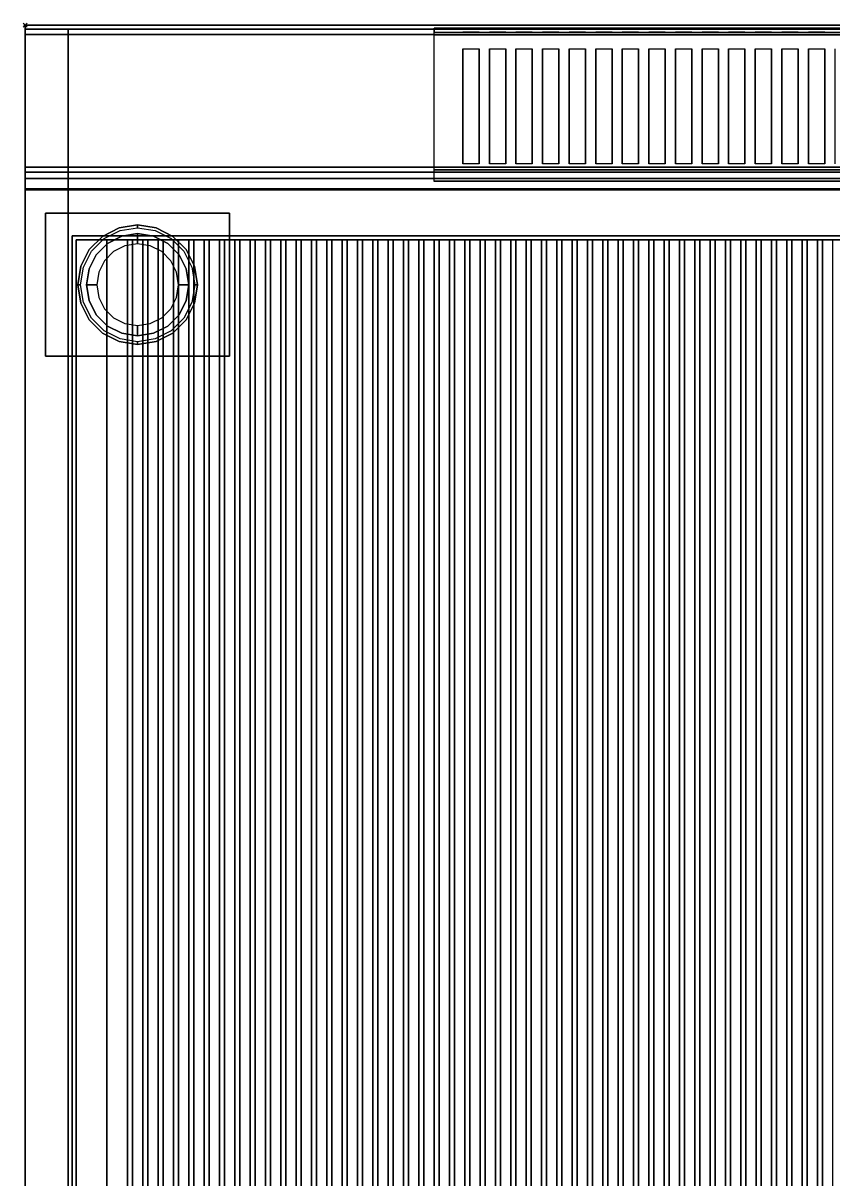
# Model space of a CAD drawing. Extents: x -1 to 801, y -1130 to 1.
# Drawn here: x -1 to 395, y -565 to 1 of the extents above; entities that cross this region are included whole.
import ezdxf

# ---------------------------------------------------------------- set-up
doc = ezdxf.new("R2010")
doc.units = 0
doc.header["$PDMODE"] = 35
doc.layers.get('0').update_dxf_attribs({"lineweight": 13})
for name, color, linetype in [('IQ_200_2D', 1, 'Continuous'), ('IQ_200_3D', 1, 'Continuous'), ('IQ_204_2D', 7, 'Continuous'), ('IQ_204_3D', 7, 'Continuous'), ('IQ_INS_3D', 3, 'Continuous')]:
    doc.layers.add(name, color=color, linetype=linetype)

# ---------------------------------------------------------------- blocks, each defined once
blk = doc.blocks.new('ELECTROLUX-MC-CAMINO400')
at = {"layer": 'IQ_200_3D'}
for points in [[(0, -0.21, 917.01), (0, -0.21, 956), (400, -0.21, 956), (400, -0.21, 917.01)], [(0, -69.44, 915), (0, -3.39, 915), (400, -3.39, 915), (400, -69.44, 915)]]:
    blk.add_3dface(points, dxfattribs=at)
for points, invisible_edges in [([(0, -0.21, 956), (0, -0.36, 956.76), (400, -0.36, 956.76), (400, -0.21, 956)], 2), ([(0, -0.25, 916.62), (0, -0.21, 917.01), (400, -0.21, 917.01), (400, -0.25, 916.62)], 8), ([(0, -0.37, 916.23), (0, -0.25, 916.62), (400, -0.25, 916.62), (400, -0.37, 916.23)], 10), ([(0, -0.36, 956.76), (0, -0.78, 957.41), (400, -0.78, 957.41), (400, -0.36, 956.76)], 10), ([(0, -0.56, 915.88), (0, -0.37, 916.23), (400, -0.37, 916.23), (400, -0.56, 915.88)], 10), ([(0, -0.82, 915.58), (0, -0.56, 915.88), (400, -0.56, 915.88), (400, -0.82, 915.58)], 10), ([(0, -0.78, 957.41), (0, -1.43, 957.84), (400, -1.43, 957.84), (400, -0.78, 957.41)], 10), ([(0, -1.41, 915.27), (0, -0.82, 915.58), (400, -0.82, 915.58), (400, -1.41, 915.27)], 10), ([(0, -2.05, 915.07), (0, -1.41, 915.27), (400, -1.41, 915.27), (400, -2.05, 915.07)], 10), ([(0, -1.43, 957.84), (0, -2.19, 958), (400, -2.19, 958), (400, -1.43, 957.84)], 8), ([(0, -2.72, 914.98), (0, -2.05, 915.07), (400, -2.05, 915.07), (400, -2.72, 914.98)], 10), ([(0, -10.37, 957.76), (0, -2.19, 958), (14, -2.19, 958), (14, -10.37, 957.76)], 12), ([(0, -3.39, 915), (0, -2.72, 914.98), (400, -2.72, 914.98), (400, -3.39, 915)], 2), ([(14, -10.37, 957.76), (22, -10.37, 957.76), (22, -2.19, 958), (14, -2.19, 958)], 10), ([(22, -2.19, 958), (27, -2.19, 958), (27, -10.37, 957.76), (22, -10.37, 957.76)], 14), ([(27, -10.37, 957.76), (35, -10.37, 957.76), (35, -2.19, 958), (27, -2.19, 958)], 10), ([(35, -2.19, 958), (40, -2.19, 958), (40, -10.37, 957.76), (35, -10.37, 957.76)], 14), ([(40, -10.37, 957.76), (48, -10.37, 957.76), (48, -2.19, 958), (40, -2.19, 958)], 10), ([(48, -2.19, 958), (53, -2.19, 958), (53, -10.37, 957.76), (48, -10.37, 957.76)], 14), ([(53, -10.37, 957.76), (61, -10.37, 957.76), (61, -2.19, 958), (53, -2.19, 958)], 10), ([(61, -2.19, 958), (66, -2.19, 958), (66, -10.37, 957.76), (61, -10.37, 957.76)], 14), ([(66, -10.37, 957.76), (74, -10.37, 957.76), (74, -2.19, 958), (66, -2.19, 958)], 10), ([(74, -2.19, 958), (79, -2.19, 958), (79, -10.37, 957.76), (74, -10.37, 957.76)], 14), ([(79, -10.37, 957.76), (87, -10.37, 957.76), (87, -2.19, 958), (79, -2.19, 958)], 10), ([(87, -2.19, 958), (92, -2.19, 958), (92, -10.37, 957.76), (87, -10.37, 957.76)], 14), ([(92, -10.37, 957.76), (100, -10.37, 957.76), (100, -2.19, 958), (92, -2.19, 958)], 10), ([(100, -2.19, 958), (105, -2.19, 958), (105, -10.37, 957.76), (100, -10.37, 957.76)], 14), ([(105, -10.37, 957.76), (113, -10.37, 957.76), (113, -2.19, 958), (105, -2.19, 958)], 10), ([(113, -2.19, 958), (118, -2.19, 958), (118, -10.37, 957.76), (113, -10.37, 957.76)], 14), ([(118, -10.37, 957.76), (126, -10.37, 957.76), (126, -2.19, 958), (118, -2.19, 958)], 10), ([(126, -2.19, 958), (131, -2.19, 958), (131, -10.37, 957.76), (126, -10.37, 957.76)], 14), ([(131, -10.37, 957.76), (139, -10.37, 957.76), (139, -2.19, 958), (131, -2.19, 958)], 10), ([(139, -2.19, 958), (144, -2.19, 958), (144, -10.37, 957.76), (139, -10.37, 957.76)], 14), ([(144, -10.37, 957.76), (152, -10.37, 957.76), (152, -2.19, 958), (144, -2.19, 958)], 10), ([(152, -2.19, 958), (157, -2.19, 958), (157, -10.37, 957.76), (152, -10.37, 957.76)], 14), ([(157, -10.37, 957.76), (165, -10.37, 957.76), (165, -2.19, 958), (157, -2.19, 958)], 10), ([(165, -2.19, 958), (170, -2.19, 958), (170, -10.37, 957.76), (165, -10.37, 957.76)], 14), ([(170, -10.37, 957.76), (178, -10.37, 957.76), (178, -2.19, 958), (170, -2.19, 958)], 10), ([(178, -2.19, 958), (183, -2.19, 958), (183, -10.37, 957.76), (178, -10.37, 957.76)], 14), ([(183, -10.37, 957.76), (191, -10.37, 957.76), (191, -2.19, 958), (183, -2.19, 958)], 10), ([(191, -2.19, 958), (196, -2.19, 958), (196, -10.37, 957.76), (191, -10.37, 957.76)], 14), ([(0, -17.47, 956.91), (0, -10.37, 957.76), (14, -10.37, 957.76), (14, -17.47, 956.91)], 10), ([(22, -17.47, 956.91), (22, -10.37, 957.76), (27, -10.37, 957.76), (27, -17.47, 956.91)], 10), ([(35, -17.47, 956.91), (35, -10.37, 957.76), (40, -10.37, 957.76), (40, -17.47, 956.91)], 10), ([(48, -17.47, 956.91), (48, -10.37, 957.76), (53, -10.37, 957.76), (53, -17.47, 956.91)], 10), ([(61, -17.47, 956.91), (61, -10.37, 957.76), (66, -10.37, 957.76), (66, -17.47, 956.91)], 10), ([(74, -17.47, 956.91), (74, -10.37, 957.76), (79, -10.37, 957.76), (79, -17.47, 956.91)], 10), ([(87, -17.47, 956.91), (87, -10.37, 957.76), (92, -10.37, 957.76), (92, -17.47, 956.91)], 10), ([(100, -17.47, 956.91), (100, -10.37, 957.76), (105, -10.37, 957.76), (105, -17.47, 956.91)], 10), ([(113, -17.47, 956.91), (113, -10.37, 957.76), (118, -10.37, 957.76), (118, -17.47, 956.91)], 10), ([(126, -17.47, 956.91), (126, -10.37, 957.76), (131, -10.37, 957.76), (131, -17.47, 956.91)], 10), ([(139, -17.47, 956.91), (139, -10.37, 957.76), (144, -10.37, 957.76), (144, -17.47, 956.91)], 10), ([(152, -17.47, 956.91), (152, -10.37, 957.76), (157, -10.37, 957.76), (157, -17.47, 956.91)], 10), ([(165, -17.47, 956.91), (165, -10.37, 957.76), (170, -10.37, 957.76), (170, -17.47, 956.91)], 10), ([(178, -17.47, 956.91), (178, -10.37, 957.76), (183, -10.37, 957.76), (183, -17.47, 956.91)], 10), ([(191, -17.47, 956.91), (191, -10.37, 957.76), (196, -10.37, 957.76), (196, -17.47, 956.91)], 10), ([(0, -24.48, 955.45), (0, -17.47, 956.91), (14, -17.47, 956.91), (14, -24.48, 955.45)], 10), ([(22, -24.48, 955.45), (22, -17.47, 956.91), (27, -17.47, 956.91), (27, -24.48, 955.45)], 10), ([(35, -24.48, 955.45), (35, -17.47, 956.91), (40, -17.47, 956.91), (40, -24.48, 955.45)], 10), ([(48, -24.48, 955.45), (48, -17.47, 956.91), (53, -17.47, 956.91), (53, -24.48, 955.45)], 10), ([(61, -24.48, 955.45), (61, -17.47, 956.91), (66, -17.47, 956.91), (66, -24.48, 955.45)], 10), ([(74, -24.48, 955.45), (74, -17.47, 956.91), (79, -17.47, 956.91), (79, -24.48, 955.45)], 10), ([(87, -24.48, 955.45), (87, -17.47, 956.91), (92, -17.47, 956.91), (92, -24.48, 955.45)], 10), ([(100, -24.48, 955.45), (100, -17.47, 956.91), (105, -17.47, 956.91), (105, -24.48, 955.45)], 10), ([(113, -24.48, 955.45), (113, -17.47, 956.91), (118, -17.47, 956.91), (118, -24.48, 955.45)], 10), ([(126, -24.48, 955.45), (126, -17.47, 956.91), (131, -17.47, 956.91), (131, -24.48, 955.45)], 10), ([(139, -24.48, 955.45), (139, -17.47, 956.91), (144, -17.47, 956.91), (144, -24.48, 955.45)], 10), ([(152, -24.48, 955.45), (152, -17.47, 956.91), (157, -17.47, 956.91), (157, -24.48, 955.45)], 10), ([(165, -24.48, 955.45), (165, -17.47, 956.91), (170, -17.47, 956.91), (170, -24.48, 955.45)], 10), ([(178, -24.48, 955.45), (178, -17.47, 956.91), (183, -17.47, 956.91), (183, -24.48, 955.45)], 10), ([(191, -24.48, 955.45), (191, -17.47, 956.91), (196, -17.47, 956.91), (196, -24.48, 955.45)], 10), ([(0, -31.33, 953.39), (0, -24.48, 955.45), (14, -24.48, 955.45), (14, -31.33, 953.39)], 10), ([(22, -31.33, 953.39), (22, -24.48, 955.45), (27, -24.48, 955.45), (27, -31.33, 953.39)], 10), ([(35, -31.33, 953.39), (35, -24.48, 955.45), (40, -24.48, 955.45), (40, -31.33, 953.39)], 10), ([(48, -31.33, 953.39), (48, -24.48, 955.45), (53, -24.48, 955.45), (53, -31.33, 953.39)], 10), ([(61, -31.33, 953.39), (61, -24.48, 955.45), (66, -24.48, 955.45), (66, -31.33, 953.39)], 10), ([(74, -31.33, 953.39), (74, -24.48, 955.45), (79, -24.48, 955.45), (79, -31.33, 953.39)], 10), ([(87, -31.33, 953.39), (87, -24.48, 955.45), (92, -24.48, 955.45), (92, -31.33, 953.39)], 10), ([(100, -31.33, 953.39), (100, -24.48, 955.45), (105, -24.48, 955.45), (105, -31.33, 953.39)], 10), ([(113, -31.33, 953.39), (113, -24.48, 955.45), (118, -24.48, 955.45), (118, -31.33, 953.39)], 10), ([(126, -31.33, 953.39), (126, -24.48, 955.45), (131, -24.48, 955.45), (131, -31.33, 953.39)], 10), ([(139, -31.33, 953.39), (139, -24.48, 955.45), (144, -24.48, 955.45), (144, -31.33, 953.39)], 10), ([(152, -31.33, 953.39), (152, -24.48, 955.45), (157, -24.48, 955.45), (157, -31.33, 953.39)], 10), ([(165, -31.33, 953.39), (165, -24.48, 955.45), (170, -24.48, 955.45), (170, -31.33, 953.39)], 10), ([(178, -31.33, 953.39), (178, -24.48, 955.45), (183, -24.48, 955.45), (183, -31.33, 953.39)], 10), ([(191, -31.33, 953.39), (191, -24.48, 955.45), (196, -24.48, 955.45), (196, -31.33, 953.39)], 10), ([(0, -37.98, 950.75), (0, -31.33, 953.39), (14, -31.33, 953.39), (14, -37.98, 950.75)], 10), ([(22, -37.98, 950.75), (22, -31.33, 953.39), (27, -31.33, 953.39), (27, -37.98, 950.75)], 10), ([(35, -37.98, 950.75), (35, -31.33, 953.39), (40, -31.33, 953.39), (40, -37.98, 950.75)], 10), ([(48, -37.98, 950.75), (48, -31.33, 953.39), (53, -31.33, 953.39), (53, -37.98, 950.75)], 10), ([(61, -37.98, 950.75), (61, -31.33, 953.39), (66, -31.33, 953.39), (66, -37.98, 950.75)], 10), ([(74, -37.98, 950.75), (74, -31.33, 953.39), (79, -31.33, 953.39), (79, -37.98, 950.75)], 10), ([(87, -37.98, 950.75), (87, -31.33, 953.39), (92, -31.33, 953.39), (92, -37.98, 950.75)], 10), ([(100, -37.98, 950.75), (100, -31.33, 953.39), (105, -31.33, 953.39), (105, -37.98, 950.75)], 10), ([(113, -37.98, 950.75), (113, -31.33, 953.39), (118, -31.33, 953.39), (118, -37.98, 950.75)], 10), ([(126, -37.98, 950.75), (126, -31.33, 953.39), (131, -31.33, 953.39), (131, -37.98, 950.75)], 10), ([(139, -37.98, 950.75), (139, -31.33, 953.39), (144, -31.33, 953.39), (144, -37.98, 950.75)], 10), ([(152, -37.98, 950.75), (152, -31.33, 953.39), (157, -31.33, 953.39), (157, -37.98, 950.75)], 10), ([(165, -37.98, 950.75), (165, -31.33, 953.39), (170, -31.33, 953.39), (170, -37.98, 950.75)], 10), ([(178, -37.98, 950.75), (178, -31.33, 953.39), (183, -31.33, 953.39), (183, -37.98, 950.75)], 10), ([(191, -37.98, 950.75), (191, -31.33, 953.39), (196, -31.33, 953.39), (196, -37.98, 950.75)], 10), ([(0, -44.37, 947.54), (0, -37.98, 950.75), (14, -37.98, 950.75), (14, -44.37, 947.54)], 10), ([(22, -44.37, 947.54), (22, -37.98, 950.75), (27, -37.98, 950.75), (27, -44.37, 947.54)], 10), ([(35, -44.37, 947.54), (35, -37.98, 950.75), (40, -37.98, 950.75), (40, -44.37, 947.54)], 10), ([(48, -44.37, 947.54), (48, -37.98, 950.75), (53, -37.98, 950.75), (53, -44.37, 947.54)], 10), ([(61, -44.37, 947.54), (61, -37.98, 950.75), (66, -37.98, 950.75), (66, -44.37, 947.54)], 10), ([(74, -44.37, 947.54), (74, -37.98, 950.75), (79, -37.98, 950.75), (79, -44.37, 947.54)], 10), ([(87, -44.37, 947.54), (87, -37.98, 950.75), (92, -37.98, 950.75), (92, -44.37, 947.54)], 10), ([(100, -44.37, 947.54), (100, -37.98, 950.75), (105, -37.98, 950.75), (105, -44.37, 947.54)], 10), ([(113, -44.37, 947.54), (113, -37.98, 950.75), (118, -37.98, 950.75), (118, -44.37, 947.54)], 10), ([(126, -44.37, 947.54), (126, -37.98, 950.75), (131, -37.98, 950.75), (131, -44.37, 947.54)], 10), ([(139, -44.37, 947.54), (139, -37.98, 950.75), (144, -37.98, 950.75), (144, -44.37, 947.54)], 10), ([(152, -44.37, 947.54), (152, -37.98, 950.75), (157, -37.98, 950.75), (157, -44.37, 947.54)], 10), ([(165, -44.37, 947.54), (165, -37.98, 950.75), (170, -37.98, 950.75), (170, -44.37, 947.54)], 10), ([(178, -44.37, 947.54), (178, -37.98, 950.75), (183, -37.98, 950.75), (183, -44.37, 947.54)], 10), ([(191, -44.37, 947.54), (191, -37.98, 950.75), (196, -37.98, 950.75), (196, -44.37, 947.54)], 10), ([(0, -50.47, 943.8), (0, -44.37, 947.54), (14, -44.37, 947.54), (14, -50.47, 943.8)], 10), ([(22, -50.47, 943.8), (22, -44.37, 947.54), (27, -44.37, 947.54), (27, -50.47, 943.8)], 10), ([(35, -50.47, 943.8), (35, -44.37, 947.54), (40, -44.37, 947.54), (40, -50.47, 943.8)], 10), ([(48, -50.47, 943.8), (48, -44.37, 947.54), (53, -44.37, 947.54), (53, -50.47, 943.8)], 10), ([(61, -50.47, 943.8), (61, -44.37, 947.54), (66, -44.37, 947.54), (66, -50.47, 943.8)], 10), ([(74, -50.47, 943.8), (74, -44.37, 947.54), (79, -44.37, 947.54), (79, -50.47, 943.8)], 10), ([(87, -50.47, 943.8), (87, -44.37, 947.54), (92, -44.37, 947.54), (92, -50.47, 943.8)], 10), ([(100, -50.47, 943.8), (100, -44.37, 947.54), (105, -44.37, 947.54), (105, -50.47, 943.8)], 10), ([(113, -50.47, 943.8), (113, -44.37, 947.54), (118, -44.37, 947.54), (118, -50.47, 943.8)], 10), ([(126, -50.47, 943.8), (126, -44.37, 947.54), (131, -44.37, 947.54), (131, -50.47, 943.8)], 10), ([(139, -50.47, 943.8), (139, -44.37, 947.54), (144, -44.37, 947.54), (144, -50.47, 943.8)], 10), ([(152, -50.47, 943.8), (152, -44.37, 947.54), (157, -44.37, 947.54), (157, -50.47, 943.8)], 10), ([(165, -50.47, 943.8), (165, -44.37, 947.54), (170, -44.37, 947.54), (170, -50.47, 943.8)], 10), ([(178, -50.47, 943.8), (178, -44.37, 947.54), (183, -44.37, 947.54), (183, -50.47, 943.8)], 10), ([(191, -50.47, 943.8), (191, -44.37, 947.54), (196, -44.37, 947.54), (196, -50.47, 943.8)], 10), ([(0, -56.22, 939.54), (0, -50.47, 943.8), (14, -50.47, 943.8), (14, -56.22, 939.54)], 10), ([(22, -56.22, 939.54), (22, -50.47, 943.8), (27, -50.47, 943.8), (27, -56.22, 939.54)], 10), ([(35, -56.22, 939.54), (35, -50.47, 943.8), (40, -50.47, 943.8), (40, -56.22, 939.54)], 10), ([(48, -56.22, 939.54), (48, -50.47, 943.8), (53, -50.47, 943.8), (53, -56.22, 939.54)], 10), ([(61, -56.22, 939.54), (61, -50.47, 943.8), (66, -50.47, 943.8), (66, -56.22, 939.54)], 10), ([(74, -56.22, 939.54), (74, -50.47, 943.8), (79, -50.47, 943.8), (79, -56.22, 939.54)], 10), ([(87, -56.22, 939.54), (87, -50.47, 943.8), (92, -50.47, 943.8), (92, -56.22, 939.54)], 10), ([(100, -56.22, 939.54), (100, -50.47, 943.8), (105, -50.47, 943.8), (105, -56.22, 939.54)], 10), ([(113, -56.22, 939.54), (113, -50.47, 943.8), (118, -50.47, 943.8), (118, -56.22, 939.54)], 10), ([(126, -56.22, 939.54), (126, -50.47, 943.8), (131, -50.47, 943.8), (131, -56.22, 939.54)], 10), ([(139, -56.22, 939.54), (139, -50.47, 943.8), (144, -50.47, 943.8), (144, -56.22, 939.54)], 10), ([(152, -56.22, 939.54), (152, -50.47, 943.8), (157, -50.47, 943.8), (157, -56.22, 939.54)], 10), ([(165, -56.22, 939.54), (165, -50.47, 943.8), (170, -50.47, 943.8), (170, -56.22, 939.54)], 10), ([(178, -56.22, 939.54), (178, -50.47, 943.8), (183, -50.47, 943.8), (183, -56.22, 939.54)], 10), ([(191, -56.22, 939.54), (191, -50.47, 943.8), (196, -50.47, 943.8), (196, -56.22, 939.54)], 10), ([(0, -61.59, 934.81), (0, -56.22, 939.54), (14, -56.22, 939.54), (14, -61.59, 934.81)], 10), ([(22, -61.59, 934.81), (22, -56.22, 939.54), (27, -56.22, 939.54), (27, -61.59, 934.81)], 10), ([(35, -61.59, 934.81), (35, -56.22, 939.54), (40, -56.22, 939.54), (40, -61.59, 934.81)], 10), ([(48, -61.59, 934.81), (48, -56.22, 939.54), (53, -56.22, 939.54), (53, -61.59, 934.81)], 10), ([(61, -61.59, 934.81), (61, -56.22, 939.54), (66, -56.22, 939.54), (66, -61.59, 934.81)], 10), ([(74, -61.59, 934.81), (74, -56.22, 939.54), (79, -56.22, 939.54), (79, -61.59, 934.81)], 10), ([(87, -61.59, 934.81), (87, -56.22, 939.54), (92, -56.22, 939.54), (92, -61.59, 934.81)], 10), ([(100, -61.59, 934.81), (100, -56.22, 939.54), (105, -56.22, 939.54), (105, -61.59, 934.81)], 10), ([(113, -61.59, 934.81), (113, -56.22, 939.54), (118, -56.22, 939.54), (118, -61.59, 934.81)], 10), ([(126, -61.59, 934.81), (126, -56.22, 939.54), (131, -56.22, 939.54), (131, -61.59, 934.81)], 10), ([(139, -61.59, 934.81), (139, -56.22, 939.54), (144, -56.22, 939.54), (144, -61.59, 934.81)], 10), ([(152, -61.59, 934.81), (152, -56.22, 939.54), (157, -56.22, 939.54), (157, -61.59, 934.81)], 10), ([(165, -61.59, 934.81), (165, -56.22, 939.54), (170, -56.22, 939.54), (170, -61.59, 934.81)], 10), ([(178, -61.59, 934.81), (178, -56.22, 939.54), (183, -56.22, 939.54), (183, -61.59, 934.81)], 10), ([(191, -61.59, 934.81), (191, -56.22, 939.54), (196, -56.22, 939.54), (196, -61.59, 934.81)], 10), ([(0, -66.52, 929.63), (0, -61.59, 934.81), (14, -61.59, 934.81), (14, -66.52, 929.63)], 10), ([(22, -66.52, 929.63), (22, -61.59, 934.81), (27, -61.59, 934.81), (27, -66.52, 929.63)], 10), ([(35, -66.52, 929.63), (35, -61.59, 934.81), (40, -61.59, 934.81), (40, -66.52, 929.63)], 10), ([(48, -66.52, 929.63), (48, -61.59, 934.81), (53, -61.59, 934.81), (53, -66.52, 929.63)], 10), ([(61, -66.52, 929.63), (61, -61.59, 934.81), (66, -61.59, 934.81), (66, -66.52, 929.63)], 10), ([(74, -66.52, 929.63), (74, -61.59, 934.81), (79, -61.59, 934.81), (79, -66.52, 929.63)], 10), ([(87, -66.52, 929.63), (87, -61.59, 934.81), (92, -61.59, 934.81), (92, -66.52, 929.63)], 10), ([(100, -66.52, 929.63), (100, -61.59, 934.81), (105, -61.59, 934.81), (105, -66.52, 929.63)], 10), ([(113, -66.52, 929.63), (113, -61.59, 934.81), (118, -61.59, 934.81), (118, -66.52, 929.63)], 10), ([(126, -66.52, 929.63), (126, -61.59, 934.81), (131, -61.59, 934.81), (131, -66.52, 929.63)], 10), ([(139, -66.52, 929.63), (139, -61.59, 934.81), (144, -61.59, 934.81), (144, -66.52, 929.63)], 10), ([(152, -66.52, 929.63), (152, -61.59, 934.81), (157, -61.59, 934.81), (157, -66.52, 929.63)], 10), ([(165, -66.52, 929.63), (165, -61.59, 934.81), (170, -61.59, 934.81), (170, -66.52, 929.63)], 10), ([(178, -66.52, 929.63), (178, -61.59, 934.81), (183, -61.59, 934.81), (183, -66.52, 929.63)], 10), ([(191, -66.52, 929.63), (191, -61.59, 934.81), (196, -61.59, 934.81), (196, -66.52, 929.63)], 10), ([(0, -71, 924.05), (0, -66.52, 929.63), (14, -66.52, 929.63), (14, -71, 924.05)], 14), ([(14, -71, 924.05), (22, -71, 924.05), (22, -66.52, 929.63), (14, -66.52, 929.63)], 11), ([(22, -71, 924.05), (27, -71, 924.05), (27, -66.52, 929.63), (22, -66.52, 929.63)], 15), ([(27, -71, 924.05), (35, -71, 924.05), (35, -66.52, 929.63), (27, -66.52, 929.63)], 11), ([(35, -71, 924.05), (40, -71, 924.05), (40, -66.52, 929.63), (35, -66.52, 929.63)], 15), ([(40, -71, 924.05), (48, -71, 924.05), (48, -66.52, 929.63), (40, -66.52, 929.63)], 11), ([(48, -71, 924.05), (53, -71, 924.05), (53, -66.52, 929.63), (48, -66.52, 929.63)], 15), ([(53, -71, 924.05), (61, -71, 924.05), (61, -66.52, 929.63), (53, -66.52, 929.63)], 11), ([(61, -71, 924.05), (66, -71, 924.05), (66, -66.52, 929.63), (61, -66.52, 929.63)], 15), ([(66, -71, 924.05), (74, -71, 924.05), (74, -66.52, 929.63), (66, -66.52, 929.63)], 11), ([(74, -71, 924.05), (79, -71, 924.05), (79, -66.52, 929.63), (74, -66.52, 929.63)], 15), ([(79, -71, 924.05), (87, -71, 924.05), (87, -66.52, 929.63), (79, -66.52, 929.63)], 11), ([(87, -71, 924.05), (92, -71, 924.05), (92, -66.52, 929.63), (87, -66.52, 929.63)], 15), ([(92, -71, 924.05), (100, -71, 924.05), (100, -66.52, 929.63), (92, -66.52, 929.63)], 11), ([(100, -71, 924.05), (105, -71, 924.05), (105, -66.52, 929.63), (100, -66.52, 929.63)], 15), ([(105, -71, 924.05), (113, -71, 924.05), (113, -66.52, 929.63), (105, -66.52, 929.63)], 11), ([(113, -71, 924.05), (118, -71, 924.05), (118, -66.52, 929.63), (113, -66.52, 929.63)], 15), ([(118, -71, 924.05), (126, -71, 924.05), (126, -66.52, 929.63), (118, -66.52, 929.63)], 11), ([(126, -71, 924.05), (131, -71, 924.05), (131, -66.52, 929.63), (126, -66.52, 929.63)], 15), ([(131, -71, 924.05), (139, -71, 924.05), (139, -66.52, 929.63), (131, -66.52, 929.63)], 11), ([(139, -71, 924.05), (144, -71, 924.05), (144, -66.52, 929.63), (139, -66.52, 929.63)], 15), ([(144, -71, 924.05), (152, -71, 924.05), (152, -66.52, 929.63), (144, -66.52, 929.63)], 11), ([(152, -71, 924.05), (157, -71, 924.05), (157, -66.52, 929.63), (152, -66.52, 929.63)], 15), ([(157, -71, 924.05), (165, -71, 924.05), (165, -66.52, 929.63), (157, -66.52, 929.63)], 11), ([(165, -71, 924.05), (170, -71, 924.05), (170, -66.52, 929.63), (165, -66.52, 929.63)], 15), ([(170, -71, 924.05), (178, -71, 924.05), (178, -66.52, 929.63), (170, -66.52, 929.63)], 11), ([(178, -71, 924.05), (183, -71, 924.05), (183, -66.52, 929.63), (178, -66.52, 929.63)], 15), ([(183, -71, 924.05), (191, -71, 924.05), (191, -66.52, 929.63), (183, -66.52, 929.63)], 11), ([(191, -71, 924.05), (196, -71, 924.05), (196, -66.52, 929.63), (191, -66.52, 929.63)], 15), ([(0, -70.76, 915.05), (0, -69.44, 915), (400, -69.44, 915), (400, -70.76, 915.05)], 8), ([(0, -72.06, 915.25), (0, -70.76, 915.05), (400, -70.76, 915.05), (400, -72.06, 915.25)], 10), ([(0, -74.97, 918.1), (0, -71, 924.05), (400, -71, 924.05), (400, -74.97, 918.1)], 2), ([(0, -73.33, 915.6), (0, -72.06, 915.25), (400, -72.06, 915.25), (400, -73.33, 915.6)], 10), ([(0, -74.56, 916.08), (0, -73.33, 915.6), (400, -73.33, 915.6), (400, -74.56, 916.08)], 10), ([(0, -74.96, 916.48), (0, -74.56, 916.08), (400, -74.56, 916.08), (400, -74.96, 916.48)], 10), ([(0, -75.18, 917), (0, -74.96, 916.48), (400, -74.96, 916.48), (400, -75.18, 917)], 10), ([(0, -74.97, 918.1), (0, -75.18, 917.57), (400, -75.18, 917.57), (400, -74.97, 918.1)], 2), ([(0, -75.18, 917.57), (0, -75.18, 917), (400, -75.18, 917), (400, -75.18, 917.57)], 10)]:
    blk.add_3dface(points, dxfattribs=dict(at, invisible_edges=invisible_edges))
at = {"layer": 'IQ_204_2D'}
for points in [[(0, -0.21), (400, -0.21), (400, -75.21), (0, -75.21)], [(14, -10.37), (22, -10.37), (22, -66.52), (14, -66.52)], [(27, -10.37), (35, -10.37), (35, -66.52), (27, -66.52)], [(40, -10.37), (48, -10.37), (48, -66.52), (40, -66.52)], [(53, -10.37), (61, -10.37), (61, -66.52), (53, -66.52)], [(66, -10.37), (74, -10.37), (74, -66.52), (66, -66.52)], [(79, -10.37), (87, -10.37), (87, -66.52), (79, -66.52)], [(92, -10.37), (100, -10.37), (100, -66.52), (92, -66.52)], [(105, -10.37), (113, -10.37), (113, -66.52), (105, -66.52)], [(118, -10.37), (126, -10.37), (126, -66.52), (118, -66.52)], [(131, -10.37), (139, -10.37), (139, -66.52), (131, -66.52)], [(144, -10.37), (152, -10.37), (152, -66.52), (144, -66.52)], [(157, -10.37), (165, -10.37), (165, -66.52), (157, -66.52)], [(170, -10.37), (178, -10.37), (178, -66.52), (170, -66.52)], [(183, -10.37), (191, -10.37), (191, -66.52), (183, -66.52)]]:
    blk.add_lwpolyline(points, close=True, dxfattribs=at)
blk = doc.blocks.new('PQ-MC-LEG400')
at = {"layer": 'IQ_200_3D'}
for points in [[(-45, -35, 198), (-45, 35, 198), (45, 35, 198), (45, -35, 198)], [(-45, -35, 200), (45, -35, 200), (45, 35, 200), (-45, 35, 200)], [(-45, 35, 198), (-45, 35, 200), (45, 35, 200), (45, 35, 198)], [(-45, -35, 198), (-45, -35, 200), (-45, 35, 200), (-45, 35, 198)], [(45, -35, 198), (45, 35, 198), (45, 35, 200), (45, -35, 200)], [(-45, -35, 198), (45, -35, 198), (45, -35, 200), (-45, -35, 200)]]:
    blk.add_3dface(points, dxfattribs=at)
for points, invisible_edges in [([(-9.04, 27.82, 198), (-9.04, 27.82, 105), (0, 29.25, 105), (0, 29.25, 198)], 1), ([(-9.04, 27.82, 105), (-8.62, 26.54, 100), (0, 27.91, 100), (0, 29.25, 105)], 1), ([(0, 29.25, 198), (0, 29.25, 105), (9.04, 27.82, 105), (9.04, 27.82, 198)], 4), ([(0, 29.25, 105), (0, 27.91, 100), (8.62, 26.54, 100), (9.04, 27.82, 105)], 4), ([(-23.66, 17.19, 198), (-23.66, 17.19, 105), (-17.19, 23.66, 105), (-17.19, 23.66, 198)], 5), ([(-23.66, 17.19, 105), (-22.58, 16.41, 100), (-16.41, 22.58, 100), (-17.19, 23.66, 105)], 5), ([(-17.19, 23.66, 198), (-17.19, 23.66, 105), (-9.04, 27.82, 105), (-9.04, 27.82, 198)], 5), ([(-17.19, 23.66, 105), (-16.41, 22.58, 100), (-8.62, 26.54, 100), (-9.04, 27.82, 105)], 5), ([(-7.73, 23.78, 100), (-7.73, 23.78, 5), (-14.69, 20.23, 5), (-14.69, 20.23, 100)], 5), ([(-7.73, 23.78, 5), (-7.27, 22.38, 1.46), (-13.83, 19.04, 1.46), (-14.69, 20.23, 5)], 7), ([(0, 25, 100), (0, 25, 5), (-7.73, 23.78, 5), (-7.73, 23.78, 100)], 4), ([(0, 25, 5), (0, 23.54, 1.46), (-7.27, 22.38, 1.46), (-7.73, 23.78, 5)], 6), ([(0, 23.54, 1.46), (0, 20), (-6.18, 19.02), (-7.27, 22.38, 1.46)], 12), ([(7.73, 23.78, 100), (7.73, 23.78, 5), (0, 25, 5), (0, 25, 100)], 1), ([(7.73, 23.78, 5), (7.27, 22.38, 1.46), (0, 23.54, 1.46), (0, 25, 5)], 3), ([(7.27, 22.38, 1.46), (6.18, 19.02), (0, 20), (0, 23.54, 1.46)], 9), ([(14.69, 20.23, 5), (13.83, 19.04, 1.46), (7.27, 22.38, 1.46), (7.73, 23.78, 5)], 7), ([(14.69, 20.23, 100), (14.69, 20.23, 5), (7.73, 23.78, 5), (7.73, 23.78, 100)], 5), ([(9.04, 27.82, 105), (8.62, 26.54, 100), (16.41, 22.58, 100), (17.19, 23.66, 105)], 5), ([(9.04, 27.82, 198), (9.04, 27.82, 105), (17.19, 23.66, 105), (17.19, 23.66, 198)], 5), ([(17.19, 23.66, 105), (16.41, 22.58, 100), (22.58, 16.41, 100), (23.66, 17.19, 105)], 5), ([(17.19, 23.66, 198), (17.19, 23.66, 105), (23.66, 17.19, 105), (23.66, 17.19, 198)], 5), ([(-27.82, 9.04, 198), (-27.82, 9.04, 105), (-23.66, 17.19, 105), (-23.66, 17.19, 198)], 5), ([(-27.82, 9.04, 105), (-26.54, 8.62, 100), (-22.58, 16.41, 100), (-23.66, 17.19, 105)], 5), ([(-14.69, 20.23, 100), (-14.69, 20.23, 5), (-20.23, 14.69, 5), (-20.23, 14.69, 100)], 5), ([(-14.69, 20.23, 5), (-13.83, 19.04, 1.46), (-19.04, 13.83, 1.46), (-20.23, 14.69, 5)], 7), ([(-13.83, 19.04, 1.46), (-11.76, 16.18), (-16.18, 11.76), (-19.04, 13.83, 1.46)], 13), ([(-7.27, 22.38, 1.46), (-6.18, 19.02), (-11.76, 16.18), (-13.83, 19.04, 1.46)], 13), ([(13.83, 19.04, 1.46), (11.76, 16.18), (6.18, 19.02), (7.27, 22.38, 1.46)], 13), ([(19.04, 13.83, 1.46), (16.18, 11.76), (11.76, 16.18), (13.83, 19.04, 1.46)], 13), ([(20.23, 14.69, 5), (19.04, 13.83, 1.46), (13.83, 19.04, 1.46), (14.69, 20.23, 5)], 7), ([(20.23, 14.69, 100), (20.23, 14.69, 5), (14.69, 20.23, 5), (14.69, 20.23, 100)], 5), ([(23.66, 17.19, 105), (22.58, 16.41, 100), (26.54, 8.62, 100), (27.82, 9.04, 105)], 5), ([(23.66, 17.19, 198), (23.66, 17.19, 105), (27.82, 9.04, 105), (27.82, 9.04, 198)], 5), ([(-20.23, 14.69, 100), (-20.23, 14.69, 5), (-23.78, 7.73, 5), (-23.78, 7.73, 100)], 5), ([(-20.23, 14.69, 5), (-19.04, 13.83, 1.46), (-22.38, 7.27, 1.46), (-23.78, 7.73, 5)], 7), ([(-19.04, 13.83, 1.46), (-16.18, 11.76), (-19.02, 6.18), (-22.38, 7.27, 1.46)], 13), ([(22.38, 7.27, 1.46), (19.02, 6.18), (16.18, 11.76), (19.04, 13.83, 1.46)], 13), ([(23.78, 7.73, 5), (22.38, 7.27, 1.46), (19.04, 13.83, 1.46), (20.23, 14.69, 5)], 7), ([(23.78, 7.73, 100), (23.78, 7.73, 5), (20.23, 14.69, 5), (20.23, 14.69, 100)], 5), ([(-29.25, 0, 198), (-29.25, 0, 105), (-27.82, 9.04, 105), (-27.82, 9.04, 198)], 4), ([(-29.25, 0, 105), (-27.91, 0, 100), (-26.54, 8.62, 100), (-27.82, 9.04, 105)], 4), ([(-23.78, 7.73, 100), (-23.78, 7.73, 5), (-25, 0, 5), (-25, 0, 100)], 1), ([(-23.78, 7.73, 5), (-22.38, 7.27, 1.46), (-23.54, 0, 1.46), (-25, 0, 5)], 3), ([(-22.38, 7.27, 1.46), (-19.02, 6.18), (-20, 0), (-23.54, 0, 1.46)], 9), ([(23.54, 0, 1.46), (20, 0), (19.02, 6.18), (22.38, 7.27, 1.46)], 12), ([(25, 0, 5), (23.54, 0, 1.46), (22.38, 7.27, 1.46), (23.78, 7.73, 5)], 6), ([(25, 0, 100), (25, 0, 5), (23.78, 7.73, 5), (23.78, 7.73, 100)], 4), ([(27.82, 9.04, 105), (26.54, 8.62, 100), (27.91, 0, 100), (29.25, 0, 105)], 1), ([(27.82, 9.04, 198), (27.82, 9.04, 105), (29.25, 0, 105), (29.25, 0, 198)], 1), ([(-27.82, -9.04, 198), (-27.82, -9.04, 105), (-29.25, 0, 105), (-29.25, 0, 198)], 1), ([(-27.82, -9.04, 105), (-26.54, -8.62, 100), (-27.91, 0, 100), (-29.25, 0, 105)], 1), ([(-25, 0, 100), (-25, 0, 5), (-23.78, -7.73, 5), (-23.78, -7.73, 100)], 4), ([(-25, 0, 5), (-23.54, 0, 1.46), (-22.38, -7.27, 1.46), (-23.78, -7.73, 5)], 6), ([(-23.54, 0, 1.46), (-20, 0), (-19.02, -6.18), (-22.38, -7.27, 1.46)], 12), ([(22.38, -7.27, 1.46), (19.02, -6.18), (20, 0), (23.54, 0, 1.46)], 9), ([(23.78, -7.73, 5), (22.38, -7.27, 1.46), (23.54, 0, 1.46), (25, 0, 5)], 3), ([(23.78, -7.73, 100), (23.78, -7.73, 5), (25, 0, 5), (25, 0, 100)], 1), ([(29.25, 0, 105), (27.91, 0, 100), (26.54, -8.62, 100), (27.82, -9.04, 105)], 4), ([(29.25, 0, 198), (29.25, 0, 105), (27.82, -9.04, 105), (27.82, -9.04, 198)], 4), ([(-23.66, -17.19, 105), (-22.58, -16.41, 100), (-26.54, -8.62, 100), (-27.82, -9.04, 105)], 5), ([(-23.66, -17.19, 198), (-23.66, -17.19, 105), (-27.82, -9.04, 105), (-27.82, -9.04, 198)], 5), ([(-23.78, -7.73, 5), (-22.38, -7.27, 1.46), (-19.04, -13.83, 1.46), (-20.23, -14.69, 5)], 7), ([(-23.78, -7.73, 100), (-23.78, -7.73, 5), (-20.23, -14.69, 5), (-20.23, -14.69, 100)], 5), ([(-22.38, -7.27, 1.46), (-19.02, -6.18), (-16.18, -11.76), (-19.04, -13.83, 1.46)], 13), ([(19.04, -13.83, 1.46), (16.18, -11.76), (19.02, -6.18), (22.38, -7.27, 1.46)], 13), ([(20.23, -14.69, 5), (19.04, -13.83, 1.46), (22.38, -7.27, 1.46), (23.78, -7.73, 5)], 7), ([(20.23, -14.69, 100), (20.23, -14.69, 5), (23.78, -7.73, 5), (23.78, -7.73, 100)], 5), ([(27.82, -9.04, 105), (26.54, -8.62, 100), (22.58, -16.41, 100), (23.66, -17.19, 105)], 5), ([(27.82, -9.04, 198), (27.82, -9.04, 105), (23.66, -17.19, 105), (23.66, -17.19, 198)], 5), ([(-17.19, -23.66, 105), (-16.41, -22.58, 100), (-22.58, -16.41, 100), (-23.66, -17.19, 105)], 5), ([(-20.23, -14.69, 5), (-19.04, -13.83, 1.46), (-13.83, -19.04, 1.46), (-14.69, -20.23, 5)], 7), ([(-20.23, -14.69, 100), (-20.23, -14.69, 5), (-14.69, -20.23, 5), (-14.69, -20.23, 100)], 5), ([(-19.04, -13.83, 1.46), (-16.18, -11.76), (-11.76, -16.18), (-13.83, -19.04, 1.46)], 13), ([(-13.83, -19.04, 1.46), (-11.76, -16.18), (-6.18, -19.02), (-7.27, -22.38, 1.46)], 13), ([(7.27, -22.38, 1.46), (6.18, -19.02), (11.76, -16.18), (13.83, -19.04, 1.46)], 13), ([(13.83, -19.04, 1.46), (11.76, -16.18), (16.18, -11.76), (19.04, -13.83, 1.46)], 13), ([(14.69, -20.23, 5), (13.83, -19.04, 1.46), (19.04, -13.83, 1.46), (20.23, -14.69, 5)], 7), ([(14.69, -20.23, 100), (14.69, -20.23, 5), (20.23, -14.69, 5), (20.23, -14.69, 100)], 5), ([(23.66, -17.19, 105), (22.58, -16.41, 100), (16.41, -22.58, 100), (17.19, -23.66, 105)], 5), ([(-17.19, -23.66, 198), (-17.19, -23.66, 105), (-23.66, -17.19, 105), (-23.66, -17.19, 198)], 5), ([(-9.04, -27.82, 105), (-8.62, -26.54, 100), (-16.41, -22.58, 100), (-17.19, -23.66, 105)], 5), ([(-14.69, -20.23, 5), (-13.83, -19.04, 1.46), (-7.27, -22.38, 1.46), (-7.73, -23.78, 5)], 7), ([(-14.69, -20.23, 100), (-14.69, -20.23, 5), (-7.73, -23.78, 5), (-7.73, -23.78, 100)], 5), ([(-7.73, -23.78, 5), (-7.27, -22.38, 1.46), (0, -23.54, 1.46), (0, -25, 5)], 3), ([(-7.27, -22.38, 1.46), (-6.18, -19.02), (0, -20), (0, -23.54, 1.46)], 9), ([(0, -23.54, 1.46), (0, -20), (6.18, -19.02), (7.27, -22.38, 1.46)], 12), ([(0, -25, 5), (0, -23.54, 1.46), (7.27, -22.38, 1.46), (7.73, -23.78, 5)], 6), ([(7.73, -23.78, 5), (7.27, -22.38, 1.46), (13.83, -19.04, 1.46), (14.69, -20.23, 5)], 7), ([(7.73, -23.78, 100), (7.73, -23.78, 5), (14.69, -20.23, 5), (14.69, -20.23, 100)], 5), ([(17.19, -23.66, 105), (16.41, -22.58, 100), (8.62, -26.54, 100), (9.04, -27.82, 105)], 5), ([(23.66, -17.19, 198), (23.66, -17.19, 105), (17.19, -23.66, 105), (17.19, -23.66, 198)], 5), ([(-9.04, -27.82, 198), (-9.04, -27.82, 105), (-17.19, -23.66, 105), (-17.19, -23.66, 198)], 5), ([(0, -29.25, 105), (0, -27.91, 100), (-8.62, -26.54, 100), (-9.04, -27.82, 105)], 4), ([(0, -29.25, 198), (0, -29.25, 105), (-9.04, -27.82, 105), (-9.04, -27.82, 198)], 4), ([(-7.73, -23.78, 100), (-7.73, -23.78, 5), (0, -25, 5), (0, -25, 100)], 1), ([(0, -25, 100), (0, -25, 5), (7.73, -23.78, 5), (7.73, -23.78, 100)], 4), ([(9.04, -27.82, 105), (8.62, -26.54, 100), (0, -27.91, 100), (0, -29.25, 105)], 1), ([(9.04, -27.82, 198), (9.04, -27.82, 105), (0, -29.25, 105), (0, -29.25, 198)], 1), ([(17.19, -23.66, 198), (17.19, -23.66, 105), (9.04, -27.82, 105), (9.04, -27.82, 198)], 5)]:
    blk.add_3dface(points, dxfattribs=dict(at, invisible_edges=invisible_edges))

msp = doc.modelspace()

# ---------------------------------------------------------------- linework, layer by layer
at = {"layer": 'IQ_200_2D'}
for p, q in [((0, 0), (800, 0)), ((0, -855), (0, 0))]:
    msp.add_line(p, q, dxfattribs=at)
at = {"layer": 'IQ_200_3D'}
for points, invisible_edges in [([(0, -0.34, 912.22), (0, 0, 910.5), (800, 0, 910.5), (800, -0.34, 912.22)], 8), ([(0, 0, 902.7), (0, -0.13, 901.81), (800, -0.13, 901.81), (800, 0, 902.7)], 2), ([(0, -0.13, 901.81), (0, -0.54, 901.01), (800, -0.54, 901.01), (800, -0.13, 901.81)], 10), ([(0, -1.32, 913.68), (0, -0.34, 912.22), (800, -0.34, 912.22), (800, -1.32, 913.68)], 10), ([(0, -0.54, 901.01), (0, -1.19, 900.39), (800, -1.19, 900.39), (800, -0.54, 901.01)], 10), ([(0, -1.19, 900.39), (0, -2, 900), (800, -2, 900), (800, -1.19, 900.39)], 8), ([(0, -2.78, 914.66), (0, -1.32, 913.68), (800, -1.32, 913.68), (800, -2.78, 914.66)], 10), ([(0, -72, 499), (0, -2, 499), (0, -2, 650), (0, -855, 650)], 8), ([(0, -4.5, 915), (0, -2.78, 914.66), (800, -2.78, 914.66), (800, -4.5, 915)], 2), ([(21, -72, 499), (21, -2, 499), (21, -2, 650), (21, -855, 650)], 8), ([(0, -71.6, 914.58), (0, -69.5, 915), (800, -69.5, 915), (800, -71.6, 914.58)], 8), ([(0, -73.39, 913.39), (0, -71.6, 914.58), (800, -71.6, 914.58), (800, -73.39, 913.39)], 10), ([(0, -855, 650), (0, -855, 200), (0, -72, 200), (0, -72, 499)], 8), ([(0, -74.58, 911.6), (0, -73.39, 913.39), (800, -73.39, 913.39), (800, -74.58, 911.6)], 10), ([(21, -855, 650), (21, -855, 200), (21, -72, 200), (21, -72, 499)], 8), ([(0, -75, 909.5), (0, -74.58, 911.6), (800, -74.58, 911.6), (800, -75, 909.5)], 2), ([(0, -75.45, 903.59), (0, -75, 905.7), (800, -75, 905.7), (800, -75.45, 903.59)], 8), ([(0, -76.64, 901.78), (0, -75.45, 903.59), (800, -75.45, 903.59), (800, -76.64, 901.78)], 10), ([(0, -78.4, 900.53), (0, -76.64, 901.78), (800, -76.64, 901.78), (800, -78.4, 900.53)], 10), ([(0, -80.5, 900), (0, -78.4, 900.53), (800, -78.4, 900.53), (800, -80.5, 900)], 2), ([(0, -855, 900), (40, -805, 900), (40, -105, 900), (0, -80.5, 900)], 5), ([(40, -105, 900), (0, -80.5, 900), (800, -80.5, 900), (760, -105, 900)], 5), ([(23, -103, 1050), (23, -103, 900), (23, -755, 900), (23, -755, 1050)], 4), ([(777, -103, 1050), (775, -105, 1050), (25, -105, 1050), (23, -103, 1050)], 5), ([(25, -105, 1050), (23, -103, 1050), (23, -755, 1050), (25, -755, 1050)], 1), ([(25, -105, 1050), (25, -105, 900), (25, -755, 900), (25, -755, 1050)], 4)]:
    msp.add_3dface(points, dxfattribs=dict(at, invisible_edges=invisible_edges))
for points in [[(0, 0, 910.5), (0, 0, 902.7), (800, 0, 902.7), (800, 0, 910.5)], [(0, -855, 650), (0, -2, 650), (800, -2, 650), (800, -855, 650)], [(0, -2, 650), (0, -2, 900), (800, -2, 900), (800, -2, 650)], [(0, -855, 650), (0, -855, 900), (0, -2, 900), (0, -2, 650)], [(0, -72, 499), (21, -72, 499), (21, -2, 499), (0, -2, 499)], [(21, -2, 499), (0, -2, 499), (0, -2, 650), (21, -2, 650)], [(0, -69.5, 915), (0, -4.5, 915), (800, -4.5, 915), (800, -69.5, 915)], [(21, -2, 605), (779, -2, 605), (779, -2, 499), (21, -2, 499)], [(779, -2, 499), (21, -2, 499), (21, -72, 499), (779, -72, 499)], [(21, -2, 605), (779, -2, 605), (779, -2, 650), (21, -2, 650)], [(779, -855, 650), (21, -855, 650), (21, -2, 650), (779, -2, 650)], [(779, -855, 650), (21, -855, 650), (21, -2, 650), (779, -2, 650)], [(0, -72, 200), (21, -72, 200), (21, -72, 499), (0, -72, 499)], [(0, -855, 200), (21, -855, 200), (21, -72, 200), (0, -72, 200)], [(21, -72, 499), (779, -72, 499), (779, -72, 445), (21, -72, 445)], [(21, -72, 200), (779, -72, 200), (779, -72, 445), (21, -72, 445)], [(21, -855, 200), (779, -855, 200), (779, -72, 200), (21, -72, 200)], [(0, -75, 905.7), (0, -75, 909.5), (800, -75, 909.5), (800, -75, 905.7)], [(777, -103, 900), (23, -103, 900), (23, -103, 1050), (777, -103, 1050)], [(775, -105, 900), (25, -105, 900), (25, -105, 1050), (775, -105, 1050)]]:
    msp.add_3dface(points, dxfattribs=at)
at = {"layer": 'IQ_204_2D'}
for p, q in [((0, -80), (800, -80)), ((50, -805), (50, -105)), ((60, -105), (60, -805)), ((65, -805), (65, -105)), ((75, -105), (75, -805)), ((80, -805), (80, -105)), ((90, -105), (90, -805)), ((95, -805), (95, -105)), ((105, -105), (105, -805)), ((110, -805), (110, -105)), ((120, -105), (120, -805)), ((125, -805), (125, -105)), ((135, -105), (135, -805)), ((140, -805), (140, -105)), ((150, -105), (150, -805)), ((155, -805), (155, -105)), ((165, -105), (165, -805)), ((170, -805), (170, -105)), ((180, -105), (180, -805)), ((185, -805), (185, -105)), ((195, -105), (195, -805)), ((200, -805), (200, -105)), ((210, -105), (210, -805)), ((215, -805), (215, -105)), ((225, -105), (225, -805)), ((230, -805), (230, -105)), ((240, -105), (240, -805)), ((245, -805), (245, -105)), ((255, -105), (255, -805)), ((260, -805), (260, -105)), ((270, -105), (270, -805)), ((275, -805), (275, -105)), ((285, -105), (285, -805)), ((290, -805), (290, -105)), ((300, -105), (300, -805)), ((305, -805), (305, -105)), ((315, -105), (315, -805)), ((320, -805), (320, -105)), ((330, -105), (330, -805)), ((335, -805), (335, -105)), ((345, -105), (345, -805)), ((350, -805), (350, -105)), ((360, -105), (360, -805)), ((365, -805), (365, -105)), ((375, -105), (375, -805)), ((380, -805), (380, -105)), ((390, -105), (390, -805)), ((395, -805), (395, -105))]:
    msp.add_line(p, q, dxfattribs=at)
at = {"layer": 'IQ_204_2D', "extrusion": (0, -1, 0)}
msp.add_line((40, -105), (360, -105), dxfattribs=at)
at = {"layer": 'IQ_204_2D'}
msp.add_lwpolyline([(40, -105), (760, -105), (760, -805), (40, -805)], close=True, dxfattribs=at)
at = {"layer": 'IQ_204_3D'}
for points in [[(760, -105, 900), (760, -805, 900), (40, -805, 900), (40, -105, 900)], [(760, -105, 890), (760, -805, 890), (40, -805, 890), (40, -105, 890)], [(40, -105, 900), (40, -105, 890), (760, -105, 890), (760, -105, 900)], [(40, -805, 890), (40, -805, 900), (40, -105, 900), (40, -105, 890)], [(50, -805, 900), (50, -105, 900), (60, -105, 900), (60, -805, 900)], [(50, -805, 900), (52.5, -805, 910), (52.5, -105, 910), (50, -105, 900)], [(50, -105, 900), (52.5, -105, 910), (57.5, -105, 910), (60, -105, 900)], [(52.5, -805, 910), (57.5, -805, 910), (57.5, -105, 910), (52.5, -105, 910)], [(60, -805, 900), (60, -105, 900), (57.5, -105, 910), (57.5, -805, 910)], [(65, -805, 900), (65, -105, 900), (75, -105, 900), (75, -805, 900)], [(65, -805, 900), (67.5, -805, 910), (67.5, -105, 910), (65, -105, 900)], [(65, -105, 900), (67.5, -105, 910), (72.5, -105, 910), (75, -105, 900)], [(67.5, -805, 910), (72.5, -805, 910), (72.5, -105, 910), (67.5, -105, 910)], [(75, -805, 900), (75, -105, 900), (72.5, -105, 910), (72.5, -805, 910)], [(80, -805, 900), (80, -105, 900), (90, -105, 900), (90, -805, 900)], [(80, -805, 900), (82.5, -805, 910), (82.5, -105, 910), (80, -105, 900)], [(80, -105, 900), (82.5, -105, 910), (87.5, -105, 910), (90, -105, 900)], [(82.5, -805, 910), (87.5, -805, 910), (87.5, -105, 910), (82.5, -105, 910)], [(90, -805, 900), (90, -105, 900), (87.5, -105, 910), (87.5, -805, 910)], [(95, -805, 900), (95, -105, 900), (105, -105, 900), (105, -805, 900)], [(95, -805, 900), (97.5, -805, 910), (97.5, -105, 910), (95, -105, 900)], [(95, -105, 900), (97.5, -105, 910), (102.5, -105, 910), (105, -105, 900)], [(97.5, -805, 910), (102.5, -805, 910), (102.5, -105, 910), (97.5, -105, 910)], [(105, -805, 900), (105, -105, 900), (102.5, -105, 910), (102.5, -805, 910)], [(110, -805, 900), (110, -105, 900), (120, -105, 900), (120, -805, 900)], [(110, -805, 900), (112.5, -805, 910), (112.5, -105, 910), (110, -105, 900)], [(110, -105, 900), (112.5, -105, 910), (117.5, -105, 910), (120, -105, 900)], [(112.5, -805, 910), (117.5, -805, 910), (117.5, -105, 910), (112.5, -105, 910)], [(120, -805, 900), (120, -105, 900), (117.5, -105, 910), (117.5, -805, 910)], [(125, -805, 900), (125, -105, 900), (135, -105, 900), (135, -805, 900)], [(125, -805, 900), (127.5, -805, 910), (127.5, -105, 910), (125, -105, 900)], [(125, -105, 900), (127.5, -105, 910), (132.5, -105, 910), (135, -105, 900)], [(127.5, -805, 910), (132.5, -805, 910), (132.5, -105, 910), (127.5, -105, 910)], [(135, -805, 900), (135, -105, 900), (132.5, -105, 910), (132.5, -805, 910)], [(140, -805, 900), (140, -105, 900), (150, -105, 900), (150, -805, 900)], [(140, -805, 900), (142.5, -805, 910), (142.5, -105, 910), (140, -105, 900)], [(140, -105, 900), (142.5, -105, 910), (147.5, -105, 910), (150, -105, 900)], [(142.5, -805, 910), (147.5, -805, 910), (147.5, -105, 910), (142.5, -105, 910)], [(150, -805, 900), (150, -105, 900), (147.5, -105, 910), (147.5, -805, 910)], [(155, -805, 900), (155, -105, 900), (165, -105, 900), (165, -805, 900)], [(155, -805, 900), (157.5, -805, 910), (157.5, -105, 910), (155, -105, 900)], [(155, -105, 900), (157.5, -105, 910), (162.5, -105, 910), (165, -105, 900)], [(157.5, -805, 910), (162.5, -805, 910), (162.5, -105, 910), (157.5, -105, 910)], [(165, -805, 900), (165, -105, 900), (162.5, -105, 910), (162.5, -805, 910)], [(170, -805, 900), (170, -105, 900), (180, -105, 900), (180, -805, 900)], [(170, -805, 900), (172.5, -805, 910), (172.5, -105, 910), (170, -105, 900)], [(170, -105, 900), (172.5, -105, 910), (177.5, -105, 910), (180, -105, 900)], [(172.5, -805, 910), (177.5, -805, 910), (177.5, -105, 910), (172.5, -105, 910)], [(180, -805, 900), (180, -105, 900), (177.5, -105, 910), (177.5, -805, 910)], [(185, -805, 900), (185, -105, 900), (195, -105, 900), (195, -805, 900)], [(185, -805, 900), (187.5, -805, 910), (187.5, -105, 910), (185, -105, 900)], [(185, -105, 900), (187.5, -105, 910), (192.5, -105, 910), (195, -105, 900)], [(187.5, -805, 910), (192.5, -805, 910), (192.5, -105, 910), (187.5, -105, 910)], [(195, -805, 900), (195, -105, 900), (192.5, -105, 910), (192.5, -805, 910)], [(200, -805, 900), (200, -105, 900), (210, -105, 900), (210, -805, 900)], [(200, -805, 900), (202.5, -805, 910), (202.5, -105, 910), (200, -105, 900)], [(200, -105, 900), (202.5, -105, 910), (207.5, -105, 910), (210, -105, 900)], [(202.5, -805, 910), (207.5, -805, 910), (207.5, -105, 910), (202.5, -105, 910)], [(210, -805, 900), (210, -105, 900), (207.5, -105, 910), (207.5, -805, 910)], [(215, -805, 900), (215, -105, 900), (225, -105, 900), (225, -805, 900)], [(215, -805, 900), (217.5, -805, 910), (217.5, -105, 910), (215, -105, 900)], [(215, -105, 900), (217.5, -105, 910), (222.5, -105, 910), (225, -105, 900)], [(217.5, -805, 910), (222.5, -805, 910), (222.5, -105, 910), (217.5, -105, 910)], [(225, -805, 900), (225, -105, 900), (222.5, -105, 910), (222.5, -805, 910)], [(230, -805, 900), (230, -105, 900), (240, -105, 900), (240, -805, 900)], [(230, -805, 900), (232.5, -805, 910), (232.5, -105, 910), (230, -105, 900)], [(230, -105, 900), (232.5, -105, 910), (237.5, -105, 910), (240, -105, 900)], [(232.5, -805, 910), (237.5, -805, 910), (237.5, -105, 910), (232.5, -105, 910)], [(240, -805, 900), (240, -105, 900), (237.5, -105, 910), (237.5, -805, 910)], [(245, -805, 900), (245, -105, 900), (255, -105, 900), (255, -805, 900)], [(245, -805, 900), (247.5, -805, 910), (247.5, -105, 910), (245, -105, 900)], [(245, -105, 900), (247.5, -105, 910), (252.5, -105, 910), (255, -105, 900)], [(247.5, -805, 910), (252.5, -805, 910), (252.5, -105, 910), (247.5, -105, 910)], [(255, -805, 900), (255, -105, 900), (252.5, -105, 910), (252.5, -805, 910)], [(260, -805, 900), (260, -105, 900), (270, -105, 900), (270, -805, 900)], [(260, -805, 900), (262.5, -805, 910), (262.5, -105, 910), (260, -105, 900)], [(260, -105, 900), (262.5, -105, 910), (267.5, -105, 910), (270, -105, 900)], [(262.5, -805, 910), (267.5, -805, 910), (267.5, -105, 910), (262.5, -105, 910)], [(270, -805, 900), (270, -105, 900), (267.5, -105, 910), (267.5, -805, 910)], [(275, -805, 900), (275, -105, 900), (285, -105, 900), (285, -805, 900)], [(275, -805, 900), (277.5, -805, 910), (277.5, -105, 910), (275, -105, 900)], [(275, -105, 900), (277.5, -105, 910), (282.5, -105, 910), (285, -105, 900)], [(277.5, -805, 910), (282.5, -805, 910), (282.5, -105, 910), (277.5, -105, 910)], [(285, -805, 900), (285, -105, 900), (282.5, -105, 910), (282.5, -805, 910)], [(290, -805, 900), (290, -105, 900), (300, -105, 900), (300, -805, 900)], [(290, -805, 900), (292.5, -805, 910), (292.5, -105, 910), (290, -105, 900)], [(290, -105, 900), (292.5, -105, 910), (297.5, -105, 910), (300, -105, 900)], [(292.5, -805, 910), (297.5, -805, 910), (297.5, -105, 910), (292.5, -105, 910)], [(300, -805, 900), (300, -105, 900), (297.5, -105, 910), (297.5, -805, 910)], [(305, -805, 900), (305, -105, 900), (315, -105, 900), (315, -805, 900)], [(305, -805, 900), (307.5, -805, 910), (307.5, -105, 910), (305, -105, 900)], [(305, -105, 900), (307.5, -105, 910), (312.5, -105, 910), (315, -105, 900)], [(307.5, -805, 910), (312.5, -805, 910), (312.5, -105, 910), (307.5, -105, 910)], [(315, -805, 900), (315, -105, 900), (312.5, -105, 910), (312.5, -805, 910)], [(320, -805, 900), (320, -105, 900), (330, -105, 900), (330, -805, 900)], [(320, -805, 900), (322.5, -805, 910), (322.5, -105, 910), (320, -105, 900)], [(320, -105, 900), (322.5, -105, 910), (327.5, -105, 910), (330, -105, 900)], [(322.5, -805, 910), (327.5, -805, 910), (327.5, -105, 910), (322.5, -105, 910)], [(330, -805, 900), (330, -105, 900), (327.5, -105, 910), (327.5, -805, 910)], [(335, -805, 900), (335, -105, 900), (345, -105, 900), (345, -805, 900)], [(335, -805, 900), (337.5, -805, 910), (337.5, -105, 910), (335, -105, 900)], [(335, -105, 900), (337.5, -105, 910), (342.5, -105, 910), (345, -105, 900)], [(337.5, -805, 910), (342.5, -805, 910), (342.5, -105, 910), (337.5, -105, 910)], [(345, -805, 900), (345, -105, 900), (342.5, -105, 910), (342.5, -805, 910)], [(350, -805, 900), (350, -105, 900), (360, -105, 900), (360, -805, 900)], [(350, -805, 900), (352.5, -805, 910), (352.5, -105, 910), (350, -105, 900)], [(350, -105, 900), (352.5, -105, 910), (357.5, -105, 910), (360, -105, 900)], [(352.5, -805, 910), (357.5, -805, 910), (357.5, -105, 910), (352.5, -105, 910)], [(360, -805, 900), (360, -105, 900), (357.5, -105, 910), (357.5, -805, 910)], [(365, -805, 900), (365, -105, 900), (375, -105, 900), (375, -805, 900)], [(365, -805, 900), (367.5, -805, 910), (367.5, -105, 910), (365, -105, 900)], [(365, -105, 900), (367.5, -105, 910), (372.5, -105, 910), (375, -105, 900)], [(367.5, -805, 910), (372.5, -805, 910), (372.5, -105, 910), (367.5, -105, 910)], [(375, -805, 900), (375, -105, 900), (372.5, -105, 910), (372.5, -805, 910)], [(380, -805, 900), (380, -105, 900), (390, -105, 900), (390, -805, 900)], [(380, -805, 900), (382.5, -805, 910), (382.5, -105, 910), (380, -105, 900)], [(380, -105, 900), (382.5, -105, 910), (387.5, -105, 910), (390, -105, 900)], [(382.5, -805, 910), (387.5, -805, 910), (387.5, -105, 910), (382.5, -105, 910)], [(390, -805, 900), (390, -105, 900), (387.5, -105, 910), (387.5, -805, 910)]]:
    msp.add_3dface(points, dxfattribs=at)
at = {"layer": 'IQ_INS_3D'}
msp.add_point((0, 0), dxfattribs=at)

# ---------------------------------------------------------------- block references
for name, p in [('ELECTROLUX-MC-CAMINO400', (200, -1.29)), ('PQ-MC-LEG400', (55, -127))]:
    msp.add_blockref(name, p)

doc.saveas('drawing.dxf')
